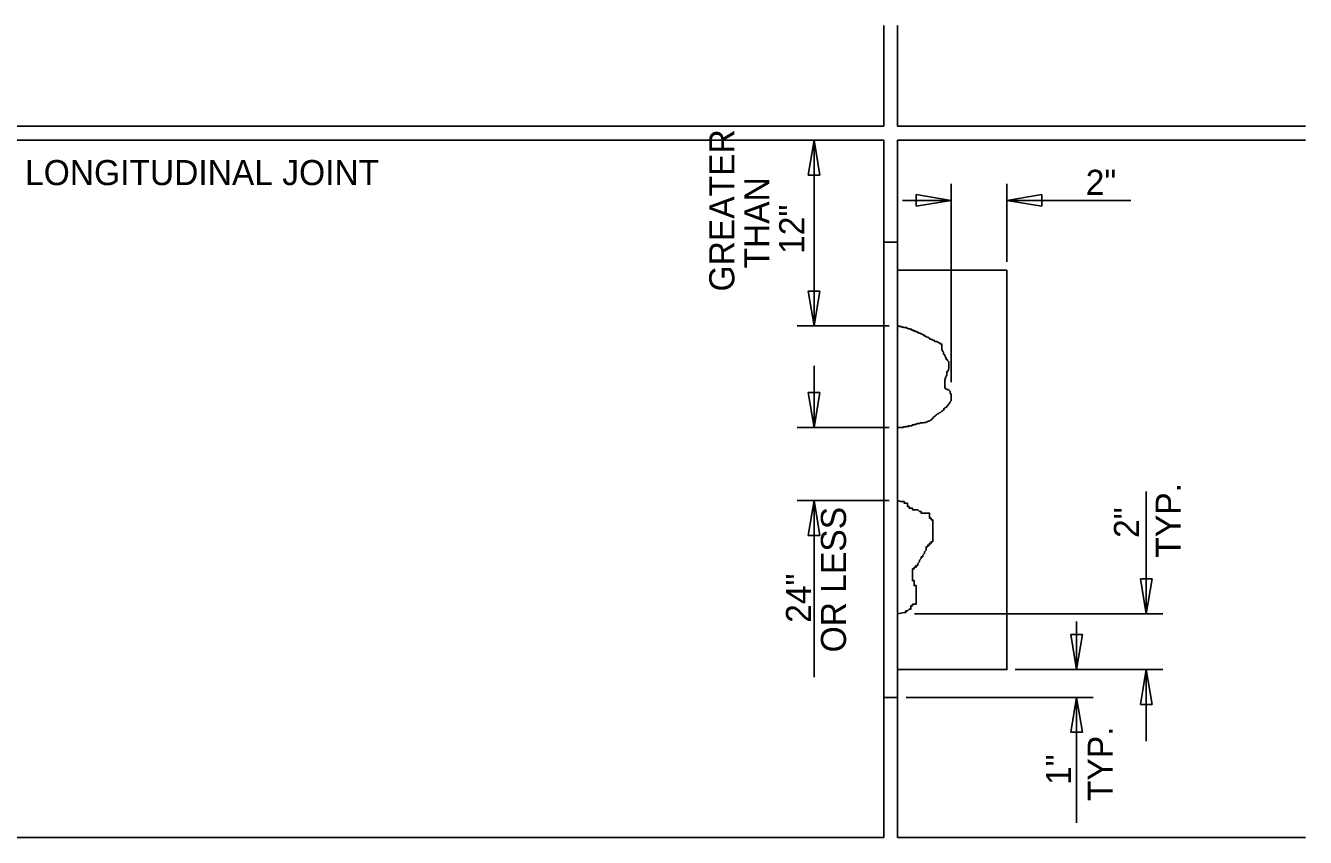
# Model space of a CAD drawing. Extents: x 1.5 to 16.1, y 0.6 to 10.2.
# Drawn here: x 10.551 to 15.143, y 7.336 to 10.247 of the extents above; entities that cross this region are included whole.
import ezdxf

# ---------------------------------------------------------------- set-up
doc = ezdxf.new("R2010")
doc.units = 0
for name, color, linetype in [('SD_P_Dimension Lines', 7, 'Continuous'), ('SD_P_Dimension Text', 7, 'Continuous'), ('SD_P_Prop Object Lines', 7, 'Continuous'), ('SD_P_Shading', 7, 'Continuous'), ('SD_X_Exist Object Lines', 7, 'Continuous')]:
    doc.layers.add(name, color=color, linetype=linetype)

msp = doc.modelspace()

# ---------------------------------------------------------------- linework, layer by layer
at = {"layer": 'SD_P_Dimension Lines'}
for p, q in [((13.38, 9.836), (13.359, 9.711)), ((13.38, 9.17), (13.38, 9.836)), ((13.401, 9.711), (13.38, 9.836)), ((13.359, 9.711), (13.401, 9.711)), ((13.872, 8.968), (13.872, 9.68)), ((14.072, 9.4), (14.072, 9.68)), ((13.872, 9.62), (13.697, 9.62)), ((13.872, 9.62), (13.747, 9.641)), ((13.747, 9.641), (13.747, 9.599)), ((13.747, 9.599), (13.872, 9.62)), ((14.197, 9.641), (14.072, 9.62)), ((14.517, 9.62), (14.072, 9.62)), ((14.072, 9.62), (14.197, 9.599)), ((14.197, 9.599), (14.197, 9.641)), ((13.359, 9.295), (13.38, 9.17)), ((13.401, 9.295), (13.359, 9.295)), ((13.38, 9.17), (13.401, 9.295)), ((13.65, 9.17), (13.32, 9.17)), ((13.38, 9.027), (13.38, 8.806)), ((13.359, 8.931), (13.38, 8.806)), ((13.401, 8.931), (13.359, 8.931)), ((13.38, 8.806), (13.401, 8.931)), ((13.65, 8.806), (13.32, 8.806)), ((13.65, 8.544), (13.32, 8.544)), ((13.38, 8.544), (13.359, 8.419)), ((13.38, 8.544), (13.38, 7.911)), ((13.401, 8.419), (13.38, 8.544)), ((14.572, 8.576), (14.572, 8.138)), ((13.359, 8.419), (13.401, 8.419)), ((14.551, 8.263), (14.572, 8.138)), ((14.593, 8.263), (14.551, 8.263)), ((14.572, 8.138), (14.593, 8.263)), ((13.74, 8.138), (14.632, 8.138)), ((14.322, 8.11), (14.322, 7.938)), ((14.301, 8.063), (14.322, 7.938)), ((14.343, 8.063), (14.301, 8.063)), ((14.322, 7.938), (14.343, 8.063)), ((14.102, 7.938), (14.632, 7.938)), ((14.572, 7.938), (14.551, 7.813)), ((14.572, 7.938), (14.572, 7.681)), ((14.593, 7.813), (14.572, 7.938)), ((13.71, 7.838), (14.382, 7.838)), ((14.322, 7.838), (14.301, 7.713)), ((14.322, 7.838), (14.322, 7.388)), ((14.343, 7.713), (14.322, 7.838)), ((14.551, 7.813), (14.593, 7.813)), ((14.301, 7.713), (14.343, 7.713))]:
    msp.add_line(p, q, dxfattribs=at)
at = {"layer": 'SD_P_Prop Object Lines'}
for p, q in [((13.63, 9.47), (13.68, 9.47)), ((13.63, 9.47), (13.63, 7.838)), ((13.68, 7.838), (13.68, 9.47)), ((13.68, 9.37), (14.072, 9.37)), ((14.072, 9.37), (14.072, 7.938)), ((13.691, 8.541), (13.68, 8.544)), ((13.68, 8.138), (13.703, 8.142)), ((13.68, 7.938), (14.072, 7.938)), ((13.63, 7.838), (13.68, 7.838))]:
    msp.add_line(p, q, dxfattribs=at)
for points in [[(13.744, 9.15), (13.742, 9.15), (13.742, 9.152), (13.739, 9.152), (13.736, 9.152), (13.736, 9.155), (13.734, 9.155), (13.732, 9.155), (13.73, 9.155), (13.73, 9.158), (13.727, 9.158), (13.724, 9.158), (13.724, 9.16), (13.722, 9.16), (13.72, 9.16), (13.717, 9.16), (13.717, 9.162), (13.714, 9.162), (13.712, 9.162), (13.712, 9.164), (13.71, 9.164), (13.707, 9.164), (13.704, 9.164), (13.702, 9.164), (13.702, 9.166), (13.7, 9.166), (13.697, 9.166), (13.694, 9.166), (13.694, 9.168), (13.692, 9.168), (13.69, 9.168), (13.687, 9.168), (13.686, 9.168), (13.685, 9.17), (13.684, 9.17), (13.682, 9.17), (13.681, 9.17), (13.68, 9.17)], [(13.852, 8.946), (13.852, 8.948), (13.849, 8.948), (13.849, 8.951), (13.849, 8.953), (13.849, 8.956), (13.849, 8.958), (13.849, 8.96), (13.849, 8.964), (13.849, 8.969), (13.849, 8.972), (13.849, 8.976), (13.849, 8.978), (13.852, 8.982), (13.852, 8.985), (13.854, 8.99), (13.856, 8.994), (13.856, 8.996), (13.856, 8.998), (13.856, 9.001), (13.856, 9.003), (13.856, 9.006), (13.859, 9.006), (13.862, 9.014), (13.864, 9.019), (13.864, 9.021), (13.864, 9.024), (13.864, 9.028), (13.864, 9.03), (13.864, 9.032), (13.864, 9.035), (13.864, 9.04), (13.862, 9.042), (13.859, 9.046), (13.859, 9.048), (13.856, 9.05), (13.854, 9.05), (13.854, 9.053), (13.854, 9.055), (13.852, 9.058), (13.852, 9.06), (13.849, 9.062), (13.849, 9.066), (13.844, 9.069), (13.844, 9.071), (13.844, 9.076), (13.842, 9.078), (13.842, 9.08), (13.839, 9.084), (13.839, 9.089), (13.839, 9.094), (13.839, 9.096), (13.839, 9.098), (13.839, 9.1), (13.839, 9.103), (13.839, 9.105), (13.836, 9.105), (13.834, 9.105), (13.832, 9.108), (13.829, 9.11), (13.824, 9.112), (13.822, 9.112), (13.822, 9.114), (13.819, 9.114), (13.816, 9.114), (13.814, 9.114), (13.812, 9.116), (13.812, 9.118), (13.809, 9.118), (13.804, 9.121), (13.802, 9.121), (13.799, 9.123), (13.796, 9.123), (13.794, 9.126), (13.792, 9.128), (13.789, 9.128), (13.786, 9.13), (13.784, 9.132), (13.782, 9.132), (13.779, 9.132), (13.779, 9.134), (13.776, 9.134), (13.776, 9.137), (13.774, 9.137), (13.772, 9.137), (13.772, 9.139), (13.769, 9.139), (13.766, 9.142), (13.764, 9.142), (13.762, 9.142), (13.762, 9.144), (13.759, 9.144), (13.756, 9.144), (13.756, 9.146), (13.754, 9.146), (13.752, 9.146), (13.752, 9.148), (13.749, 9.148), (13.749, 9.15), (13.746, 9.15), (13.744, 9.15)], [(13.68, 8.806), (13.682, 8.806), (13.684, 8.806), (13.687, 8.806), (13.69, 8.806), (13.692, 8.806), (13.694, 8.806), (13.697, 8.806), (13.7, 8.806), (13.7, 8.808), (13.702, 8.808), (13.704, 8.808), (13.707, 8.808), (13.71, 8.808), (13.71, 8.81), (13.712, 8.81), (13.714, 8.81), (13.717, 8.81), (13.72, 8.81), (13.72, 8.812), (13.722, 8.812), (13.724, 8.812), (13.727, 8.812), (13.73, 8.812), (13.732, 8.812), (13.732, 8.815), (13.734, 8.815), (13.736, 8.815), (13.739, 8.815), (13.739, 8.817), (13.742, 8.817), (13.744, 8.817), (13.746, 8.817), (13.749, 8.82), (13.754, 8.82), (13.759, 8.82), (13.762, 8.822), (13.764, 8.822), (13.766, 8.822), (13.772, 8.822), (13.776, 8.824), (13.779, 8.824), (13.782, 8.824), (13.784, 8.826), (13.786, 8.826), (13.789, 8.828), (13.792, 8.828), (13.794, 8.83), (13.796, 8.83), (13.799, 8.833), (13.802, 8.833), (13.802, 8.835), (13.804, 8.838), (13.806, 8.838), (13.806, 8.84), (13.809, 8.842), (13.809, 8.844), (13.812, 8.844), (13.814, 8.846), (13.816, 8.849), (13.819, 8.851), (13.822, 8.854), (13.826, 8.856), (13.829, 8.858), (13.834, 8.86), (13.836, 8.862), (13.839, 8.864), (13.842, 8.867), (13.844, 8.869), (13.846, 8.869), (13.846, 8.872), (13.846, 8.874), (13.849, 8.874), (13.849, 8.876), (13.852, 8.878), (13.854, 8.878), (13.859, 8.883), (13.862, 8.888), (13.864, 8.89), (13.866, 8.894), (13.869, 8.896), (13.869, 8.898), (13.872, 8.901), (13.872, 8.904), (13.872, 8.906), (13.872, 8.908), (13.872, 8.912), (13.872, 8.914), (13.872, 8.919), (13.872, 8.922), (13.872, 8.924), (13.872, 8.926), (13.869, 8.928), (13.869, 8.932), (13.869, 8.935), (13.864, 8.94), (13.862, 8.942), (13.856, 8.942), (13.854, 8.944), (13.852, 8.944), (13.852, 8.946)], [(13.715, 8.535), (13.709, 8.535), (13.703, 8.535), (13.703, 8.541), (13.697, 8.541), (13.691, 8.541)], [(13.703, 8.142), (13.709, 8.142), (13.709, 8.148), (13.715, 8.148), (13.721, 8.154), (13.727, 8.154), (13.727, 8.16), (13.727, 8.166), (13.733, 8.166), (13.733, 8.172), (13.739, 8.172), (13.746, 8.172), (13.746, 8.178), (13.746, 8.184), (13.746, 8.19), (13.746, 8.197), (13.746, 8.203), (13.746, 8.209), (13.746, 8.215), (13.746, 8.221), (13.746, 8.227), (13.746, 8.233), (13.746, 8.239), (13.739, 8.239), (13.739, 8.245), (13.739, 8.251), (13.739, 8.257), (13.733, 8.257), (13.733, 8.263), (13.733, 8.269), (13.733, 8.275), (13.733, 8.281), (13.733, 8.287), (13.733, 8.293), (13.733, 8.299), (13.739, 8.299), (13.739, 8.305), (13.746, 8.305), (13.746, 8.311), (13.752, 8.311), (13.752, 8.318), (13.758, 8.324), (13.758, 8.33), (13.764, 8.336), (13.764, 8.342), (13.77, 8.342), (13.77, 8.348), (13.776, 8.354), (13.776, 8.36), (13.782, 8.366), (13.782, 8.372), (13.782, 8.378), (13.788, 8.378), (13.788, 8.384), (13.794, 8.384), (13.794, 8.39), (13.8, 8.39), (13.8, 8.396), (13.806, 8.396), (13.806, 8.402), (13.806, 8.408), (13.806, 8.414), (13.806, 8.42), (13.806, 8.426), (13.806, 8.432), (13.806, 8.438), (13.806, 8.445), (13.806, 8.451), (13.806, 8.457), (13.806, 8.463), (13.806, 8.469), (13.806, 8.475), (13.8, 8.475), (13.8, 8.481), (13.794, 8.481), (13.794, 8.487), (13.794, 8.493), (13.794, 8.499), (13.788, 8.499), (13.782, 8.499), (13.776, 8.499), (13.77, 8.499), (13.764, 8.499), (13.764, 8.505), (13.758, 8.505), (13.752, 8.511), (13.746, 8.511), (13.739, 8.511), (13.733, 8.511), (13.733, 8.517), (13.727, 8.517), (13.721, 8.517), (13.721, 8.523), (13.715, 8.523), (13.715, 8.529), (13.715, 8.535)]]:
    msp.add_lwpolyline(points, dxfattribs=at)
at = {"layer": 'SD_P_Shading'}
for p, q in [((13.68, 8.806), (13.68, 9.17)), ((13.691, 8.541), (13.68, 8.544)), ((13.68, 8.544), (13.68, 8.138)), ((13.691, 8.541), (13.68, 8.544)), ((13.68, 8.138), (13.703, 8.142)), ((13.68, 8.138), (13.703, 8.142))]:
    msp.add_line(p, q, dxfattribs=at)
msp.add_lwpolyline([(13.63, 9.47), (13.63, 7.838), (13.68, 7.838), (13.68, 9.47)], close=True, dxfattribs=at)
for points in [[(13.68, 9.17), (13.68, 9.37), (14.072, 9.37), (14.072, 7.938), (13.68, 7.938), (13.68, 8.138)], [(13.68, 9.17), (13.681, 9.17), (13.682, 9.17), (13.684, 9.17), (13.685, 9.17), (13.686, 9.168), (13.687, 9.168), (13.69, 9.168), (13.692, 9.168), (13.694, 9.168), (13.694, 9.166), (13.697, 9.166), (13.7, 9.166), (13.702, 9.166), (13.702, 9.164), (13.704, 9.164), (13.707, 9.164), (13.71, 9.164), (13.712, 9.164), (13.712, 9.162), (13.714, 9.162), (13.717, 9.162), (13.717, 9.16), (13.72, 9.16), (13.722, 9.16), (13.724, 9.16), (13.724, 9.158), (13.727, 9.158), (13.73, 9.158), (13.73, 9.155), (13.732, 9.155), (13.734, 9.155), (13.736, 9.155), (13.736, 9.152), (13.739, 9.152), (13.742, 9.152), (13.742, 9.15), (13.744, 9.15)], [(13.744, 9.15), (13.742, 9.15), (13.742, 9.152), (13.739, 9.152), (13.736, 9.152), (13.736, 9.155), (13.734, 9.155), (13.732, 9.155), (13.73, 9.155), (13.73, 9.158), (13.727, 9.158), (13.724, 9.158), (13.724, 9.16), (13.722, 9.16), (13.72, 9.16), (13.717, 9.16), (13.717, 9.162), (13.714, 9.162), (13.712, 9.162), (13.712, 9.164), (13.71, 9.164), (13.707, 9.164), (13.704, 9.164), (13.702, 9.164), (13.702, 9.166), (13.7, 9.166), (13.697, 9.166), (13.694, 9.166), (13.694, 9.168), (13.692, 9.168), (13.69, 9.168), (13.687, 9.168), (13.686, 9.168), (13.685, 9.17), (13.684, 9.17), (13.682, 9.17), (13.681, 9.17), (13.68, 9.17)], [(13.744, 9.15), (13.746, 9.15), (13.749, 9.15), (13.749, 9.148), (13.752, 9.148), (13.752, 9.146), (13.754, 9.146), (13.756, 9.146), (13.756, 9.144), (13.759, 9.144), (13.762, 9.144), (13.762, 9.142), (13.764, 9.142), (13.766, 9.142), (13.769, 9.139), (13.772, 9.139), (13.772, 9.137), (13.774, 9.137), (13.776, 9.137), (13.776, 9.134), (13.779, 9.134), (13.779, 9.132), (13.782, 9.132), (13.784, 9.132), (13.786, 9.13), (13.789, 9.128), (13.792, 9.128), (13.794, 9.126), (13.796, 9.123), (13.799, 9.123), (13.802, 9.121), (13.804, 9.121), (13.809, 9.118), (13.812, 9.118), (13.812, 9.116), (13.814, 9.114), (13.816, 9.114), (13.819, 9.114), (13.822, 9.114), (13.822, 9.112), (13.824, 9.112), (13.829, 9.11), (13.832, 9.108), (13.834, 9.105), (13.836, 9.105), (13.839, 9.105), (13.839, 9.103), (13.839, 9.1), (13.839, 9.098), (13.839, 9.096), (13.839, 9.094), (13.839, 9.089), (13.839, 9.084), (13.842, 9.08), (13.842, 9.078), (13.844, 9.076), (13.844, 9.071), (13.844, 9.069), (13.849, 9.066), (13.849, 9.062), (13.852, 9.06), (13.852, 9.058), (13.854, 9.055), (13.854, 9.053), (13.854, 9.05), (13.856, 9.05), (13.859, 9.048), (13.859, 9.046), (13.862, 9.042), (13.864, 9.04), (13.864, 9.035), (13.864, 9.032), (13.864, 9.03), (13.864, 9.028), (13.864, 9.024), (13.864, 9.021), (13.864, 9.019), (13.862, 9.014), (13.859, 9.006), (13.856, 9.006), (13.856, 9.003), (13.856, 9.001), (13.856, 8.998), (13.856, 8.996), (13.856, 8.994), (13.854, 8.99), (13.852, 8.985), (13.852, 8.982), (13.849, 8.978), (13.849, 8.976), (13.849, 8.972), (13.849, 8.969), (13.849, 8.964), (13.849, 8.96), (13.849, 8.958), (13.849, 8.956), (13.849, 8.953), (13.849, 8.951), (13.849, 8.948), (13.852, 8.948), (13.852, 8.946)], [(13.852, 8.946), (13.852, 8.948), (13.849, 8.948), (13.849, 8.951), (13.849, 8.953), (13.849, 8.956), (13.849, 8.958), (13.849, 8.96), (13.849, 8.964), (13.849, 8.969), (13.849, 8.972), (13.849, 8.976), (13.849, 8.978), (13.852, 8.982), (13.852, 8.985), (13.854, 8.99), (13.856, 8.994), (13.856, 8.996), (13.856, 8.998), (13.856, 9.001), (13.856, 9.003), (13.856, 9.006), (13.859, 9.006), (13.862, 9.014), (13.864, 9.019), (13.864, 9.021), (13.864, 9.024), (13.864, 9.028), (13.864, 9.03), (13.864, 9.032), (13.864, 9.035), (13.864, 9.04), (13.862, 9.042), (13.859, 9.046), (13.859, 9.048), (13.856, 9.05), (13.854, 9.05), (13.854, 9.053), (13.854, 9.055), (13.852, 9.058), (13.852, 9.06), (13.849, 9.062), (13.849, 9.066), (13.844, 9.069), (13.844, 9.071), (13.844, 9.076), (13.842, 9.078), (13.842, 9.08), (13.839, 9.084), (13.839, 9.089), (13.839, 9.094), (13.839, 9.096), (13.839, 9.098), (13.839, 9.1), (13.839, 9.103), (13.839, 9.105), (13.836, 9.105), (13.834, 9.105), (13.832, 9.108), (13.829, 9.11), (13.824, 9.112), (13.822, 9.112), (13.822, 9.114), (13.819, 9.114), (13.816, 9.114), (13.814, 9.114), (13.812, 9.116), (13.812, 9.118), (13.809, 9.118), (13.804, 9.121), (13.802, 9.121), (13.799, 9.123), (13.796, 9.123), (13.794, 9.126), (13.792, 9.128), (13.789, 9.128), (13.786, 9.13), (13.784, 9.132), (13.782, 9.132), (13.779, 9.132), (13.779, 9.134), (13.776, 9.134), (13.776, 9.137), (13.774, 9.137), (13.772, 9.137), (13.772, 9.139), (13.769, 9.139), (13.766, 9.142), (13.764, 9.142), (13.762, 9.142), (13.762, 9.144), (13.759, 9.144), (13.756, 9.144), (13.756, 9.146), (13.754, 9.146), (13.752, 9.146), (13.752, 9.148), (13.749, 9.148), (13.749, 9.15), (13.746, 9.15), (13.744, 9.15)], [(13.852, 8.946), (13.852, 8.944), (13.854, 8.944), (13.856, 8.942), (13.862, 8.942), (13.864, 8.94), (13.869, 8.935), (13.869, 8.932), (13.869, 8.928), (13.872, 8.926), (13.872, 8.924), (13.872, 8.922), (13.872, 8.919), (13.872, 8.914), (13.872, 8.912), (13.872, 8.908), (13.872, 8.906), (13.872, 8.904), (13.872, 8.901), (13.869, 8.898), (13.869, 8.896), (13.866, 8.894), (13.864, 8.89), (13.862, 8.888), (13.859, 8.883), (13.854, 8.878), (13.852, 8.878), (13.849, 8.876), (13.849, 8.874), (13.846, 8.874), (13.846, 8.872), (13.846, 8.869), (13.844, 8.869), (13.842, 8.867), (13.839, 8.864), (13.836, 8.862), (13.834, 8.86), (13.829, 8.858), (13.826, 8.856), (13.822, 8.854), (13.819, 8.851), (13.816, 8.849), (13.814, 8.846), (13.812, 8.844), (13.809, 8.844), (13.809, 8.842), (13.806, 8.84), (13.806, 8.838), (13.804, 8.838), (13.802, 8.835), (13.802, 8.833), (13.799, 8.833), (13.796, 8.83), (13.794, 8.83), (13.792, 8.828), (13.789, 8.828), (13.786, 8.826), (13.784, 8.826), (13.782, 8.824), (13.779, 8.824), (13.776, 8.824), (13.772, 8.822), (13.766, 8.822), (13.764, 8.822), (13.762, 8.822), (13.759, 8.82), (13.754, 8.82), (13.749, 8.82), (13.746, 8.817), (13.744, 8.817), (13.742, 8.817), (13.739, 8.817), (13.739, 8.815), (13.736, 8.815), (13.734, 8.815), (13.732, 8.815), (13.732, 8.812), (13.73, 8.812), (13.727, 8.812), (13.724, 8.812), (13.722, 8.812), (13.72, 8.812), (13.72, 8.81), (13.717, 8.81), (13.714, 8.81), (13.712, 8.81), (13.71, 8.81), (13.71, 8.808), (13.707, 8.808), (13.704, 8.808), (13.702, 8.808), (13.7, 8.808), (13.7, 8.806), (13.697, 8.806), (13.694, 8.806), (13.692, 8.806), (13.69, 8.806), (13.687, 8.806), (13.684, 8.806), (13.682, 8.806), (13.68, 8.806)], [(13.68, 8.806), (13.682, 8.806), (13.684, 8.806), (13.687, 8.806), (13.69, 8.806), (13.692, 8.806), (13.694, 8.806), (13.697, 8.806), (13.7, 8.806), (13.7, 8.808), (13.702, 8.808), (13.704, 8.808), (13.707, 8.808), (13.71, 8.808), (13.71, 8.81), (13.712, 8.81), (13.714, 8.81), (13.717, 8.81), (13.72, 8.81), (13.72, 8.812), (13.722, 8.812), (13.724, 8.812), (13.727, 8.812), (13.73, 8.812), (13.732, 8.812), (13.732, 8.815), (13.734, 8.815), (13.736, 8.815), (13.739, 8.815), (13.739, 8.817), (13.742, 8.817), (13.744, 8.817), (13.746, 8.817), (13.749, 8.82), (13.754, 8.82), (13.759, 8.82), (13.762, 8.822), (13.764, 8.822), (13.766, 8.822), (13.772, 8.822), (13.776, 8.824), (13.779, 8.824), (13.782, 8.824), (13.784, 8.826), (13.786, 8.826), (13.789, 8.828), (13.792, 8.828), (13.794, 8.83), (13.796, 8.83), (13.799, 8.833), (13.802, 8.833), (13.802, 8.835), (13.804, 8.838), (13.806, 8.838), (13.806, 8.84), (13.809, 8.842), (13.809, 8.844), (13.812, 8.844), (13.814, 8.846), (13.816, 8.849), (13.819, 8.851), (13.822, 8.854), (13.826, 8.856), (13.829, 8.858), (13.834, 8.86), (13.836, 8.862), (13.839, 8.864), (13.842, 8.867), (13.844, 8.869), (13.846, 8.869), (13.846, 8.872), (13.846, 8.874), (13.849, 8.874), (13.849, 8.876), (13.852, 8.878), (13.854, 8.878), (13.859, 8.883), (13.862, 8.888), (13.864, 8.89), (13.866, 8.894), (13.869, 8.896), (13.869, 8.898), (13.872, 8.901), (13.872, 8.904), (13.872, 8.906), (13.872, 8.908), (13.872, 8.912), (13.872, 8.914), (13.872, 8.919), (13.872, 8.922), (13.872, 8.924), (13.872, 8.926), (13.869, 8.928), (13.869, 8.932), (13.869, 8.935), (13.864, 8.94), (13.862, 8.942), (13.856, 8.942), (13.854, 8.944), (13.852, 8.944), (13.852, 8.946)], [(13.68, 8.544), (13.68, 8.806)], [(13.715, 8.535), (13.709, 8.535), (13.703, 8.535), (13.703, 8.541), (13.697, 8.541), (13.691, 8.541)], [(13.715, 8.535), (13.709, 8.535), (13.703, 8.535), (13.703, 8.541), (13.697, 8.541), (13.691, 8.541)], [(13.703, 8.142), (13.709, 8.142), (13.709, 8.148), (13.715, 8.148), (13.721, 8.154), (13.727, 8.154), (13.727, 8.16), (13.727, 8.166), (13.733, 8.166), (13.733, 8.172), (13.739, 8.172), (13.746, 8.172), (13.746, 8.178), (13.746, 8.184), (13.746, 8.19), (13.746, 8.197), (13.746, 8.203), (13.746, 8.209), (13.746, 8.215), (13.746, 8.221), (13.746, 8.227), (13.746, 8.233), (13.746, 8.239), (13.739, 8.239), (13.739, 8.245), (13.739, 8.251), (13.739, 8.257), (13.733, 8.257), (13.733, 8.263), (13.733, 8.269), (13.733, 8.275), (13.733, 8.281), (13.733, 8.287), (13.733, 8.293), (13.733, 8.299), (13.739, 8.299), (13.739, 8.305), (13.746, 8.305), (13.746, 8.311), (13.752, 8.311), (13.752, 8.318), (13.758, 8.324), (13.758, 8.33), (13.764, 8.336), (13.764, 8.342), (13.77, 8.342), (13.77, 8.348), (13.776, 8.354), (13.776, 8.36), (13.782, 8.366), (13.782, 8.372), (13.782, 8.378), (13.788, 8.378), (13.788, 8.384), (13.794, 8.384), (13.794, 8.39), (13.8, 8.39), (13.8, 8.396), (13.806, 8.396), (13.806, 8.402), (13.806, 8.408), (13.806, 8.414), (13.806, 8.42), (13.806, 8.426), (13.806, 8.432), (13.806, 8.438), (13.806, 8.445), (13.806, 8.451), (13.806, 8.457), (13.806, 8.463), (13.806, 8.469), (13.806, 8.475), (13.8, 8.475), (13.8, 8.481), (13.794, 8.481), (13.794, 8.487), (13.794, 8.493), (13.794, 8.499), (13.788, 8.499), (13.782, 8.499), (13.776, 8.499), (13.77, 8.499), (13.764, 8.499), (13.764, 8.505), (13.758, 8.505), (13.752, 8.511), (13.746, 8.511), (13.739, 8.511), (13.733, 8.511), (13.733, 8.517), (13.727, 8.517), (13.721, 8.517), (13.721, 8.523), (13.715, 8.523), (13.715, 8.529), (13.715, 8.535)], [(13.703, 8.142), (13.709, 8.142), (13.709, 8.148), (13.715, 8.148), (13.721, 8.154), (13.727, 8.154), (13.727, 8.16), (13.727, 8.166), (13.733, 8.166), (13.733, 8.172), (13.739, 8.172), (13.746, 8.172), (13.746, 8.178), (13.746, 8.184), (13.746, 8.19), (13.746, 8.197), (13.746, 8.203), (13.746, 8.209), (13.746, 8.215), (13.746, 8.221), (13.746, 8.227), (13.746, 8.233), (13.746, 8.239), (13.739, 8.239), (13.739, 8.245), (13.739, 8.251), (13.739, 8.257), (13.733, 8.257), (13.733, 8.263), (13.733, 8.269), (13.733, 8.275), (13.733, 8.281), (13.733, 8.287), (13.733, 8.293), (13.733, 8.299), (13.739, 8.299), (13.739, 8.305), (13.746, 8.305), (13.746, 8.311), (13.752, 8.311), (13.752, 8.318), (13.758, 8.324), (13.758, 8.33), (13.764, 8.336), (13.764, 8.342), (13.77, 8.342), (13.77, 8.348), (13.776, 8.354), (13.776, 8.36), (13.782, 8.366), (13.782, 8.372), (13.782, 8.378), (13.788, 8.378), (13.788, 8.384), (13.794, 8.384), (13.794, 8.39), (13.8, 8.39), (13.8, 8.396), (13.806, 8.396), (13.806, 8.402), (13.806, 8.408), (13.806, 8.414), (13.806, 8.42), (13.806, 8.426), (13.806, 8.432), (13.806, 8.438), (13.806, 8.445), (13.806, 8.451), (13.806, 8.457), (13.806, 8.463), (13.806, 8.469), (13.806, 8.475), (13.8, 8.475), (13.8, 8.481), (13.794, 8.481), (13.794, 8.487), (13.794, 8.493), (13.794, 8.499), (13.788, 8.499), (13.782, 8.499), (13.776, 8.499), (13.77, 8.499), (13.764, 8.499), (13.764, 8.505), (13.758, 8.505), (13.752, 8.511), (13.746, 8.511), (13.739, 8.511), (13.733, 8.511), (13.733, 8.517), (13.727, 8.517), (13.721, 8.517), (13.721, 8.523), (13.715, 8.523), (13.715, 8.529), (13.715, 8.535)]]:
    msp.add_lwpolyline(points, dxfattribs=at)
at = {"layer": 'SD_X_Exist Object Lines'}
for p, q in [((13.63, 9.886), (13.63, 10.247)), ((13.68, 9.886), (13.68, 10.247)), ((8.63, 9.886), (13.63, 9.886)), ((13.68, 9.886), (15.143, 9.886)), ((13.63, 9.836), (8.63, 9.836)), ((13.63, 7.336), (13.63, 9.836)), ((13.68, 7.336), (13.68, 9.836)), ((13.68, 9.836), (15.143, 9.836)), ((8.63, 7.336), (13.63, 7.336)), ((13.68, 7.336), (15.143, 7.336))]:
    msp.add_line(p, q, dxfattribs=at)

# ---------------------------------------------------------------- texts
at = {"layer": 'SD_P_Dimension Text'}
for s, p in [('GREATER', (13.0941, 9.2936)), ('THAN', (13.2195, 9.3759)), ('12"', (13.3449, 9.4284)), ('TYP.', (14.696, 8.3392)), ('OR LESS', (13.4947, 7.9994)), ('2"', (14.546, 8.4098)), ('24"', (13.3693, 8.1054)), ('TYP.', (14.452, 7.4661)), ('1"', (14.302, 7.5239))]:
    msp.add_text(s, height=0.09, rotation=90, dxfattribs=at).set_placement(p)
for s, p in [('LONGITUDINAL JOINT', (10.5492, 9.675)), ('2"', (14.3548, 9.64))]:
    msp.add_text(s, height=0.09, dxfattribs=at).set_placement(p)

doc.saveas('drawing.dxf')
